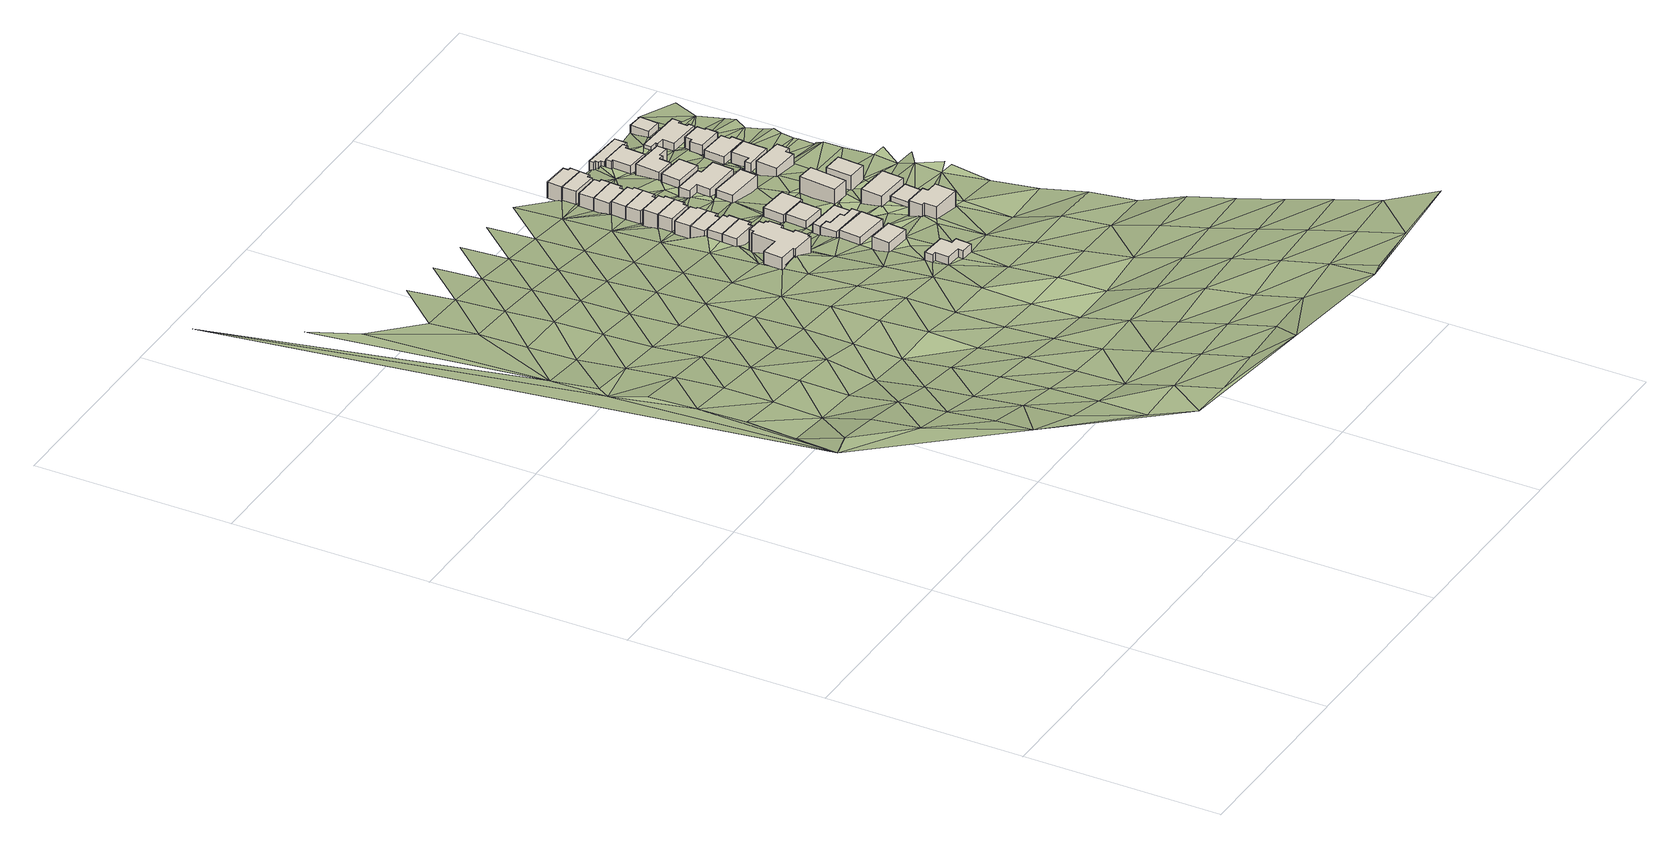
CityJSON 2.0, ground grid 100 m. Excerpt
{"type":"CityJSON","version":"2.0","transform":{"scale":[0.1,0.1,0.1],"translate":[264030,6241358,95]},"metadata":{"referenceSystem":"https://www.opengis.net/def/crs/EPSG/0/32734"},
"CityObjects":{
"building1":{"type":"Building","attributes":{"osm_address":"50 Kylemore Road Universtity Estate Cape Town","osm_building":"house","osm_building:levels":"3","footprint":{"type":"Polygon"},"ground_height":116.46,"building_height":9.7,"roof_height":126.16,"plus_code":"4FRW3C6X+6GX"},"geometry":[{"type":"Solid","lod":"1","boundaries":[[[[0,1,2,3]],[[1,4,5,2]],[[4,6,7,5]],[[6,8,9,7]],[[8,10,11,9]],[[10,12,13,11]],[[12,14,15,13]],[[14,16,17,15]],[[16,18,19,17]],[[18,20,21,19]],[[20,22,23,21]],[[22,24,25,23]],[[24,26,27,25]],[[26,28,29,27]],[[28,30,31,29]],[[30,32,33,31]],[[32,34,35,33]],[[34,36,37,35]],[[36,38,39,37]],[[38,0,3,39]],[[3,2,5,7,9,11,13,15,17,19,21,23,25,27,29,31,33,35,37,39]],[[38,36,34,32,30,28,26,24,22,20,18,16,14,12,10,8,6,4,1,0]]]]}]},
"building2":{"type":"Building","attributes":{"osm_address":"44 Kylemore Road Universtity Estate Cape Town","osm_building":"house","osm_building:levels":"2","footprint":{"type":"Polygon"},"ground_height":114.93,"building_height":6.9,"roof_height":121.83,"plus_code":"4FRW3C6X+8HC"},"geometry":[{"type":"Solid","lod":"1","boundaries":[[[[40,41,42,43]],[[41,44,45,42]],[[44,46,47,45]],[[46,48,49,47]],[[48,50,51,49]],[[50,40,43,51]],[[43,42,45,47,49,51]],[[50,48,46,44,41,40]]]]}]},
"building3":{"type":"Building","attributes":{"osm_address":"41 Kylemore Road Universtity Estate Cape Town","osm_building":"house","osm_building:levels":"1","footprint":{"type":"Polygon"},"ground_height":119.05,"building_height":4.1,"roof_height":123.15,"plus_code":"4FRW3C5X+XMM"},"geometry":[{"type":"Solid","lod":"1","boundaries":[[[[52,53,54,55]],[[53,56,57,54]],[[56,58,59,57]],[[58,60,61,59]],[[60,62,63,61]],[[62,64,65,63]],[[64,66,67,65]],[[66,68,69,67]],[[68,70,71,69]],[[70,52,55,71]],[[55,54,57,59,61,63,65,67,69,71]],[[70,68,66,64,62,60,58,56,53,52]]]]}]},
"building4":{"type":"Building","attributes":{"osm_address":"42 Kylemore Road Universtity Estate Cape Town","osm_building":"house","osm_building:levels":"2","footprint":{"type":"Polygon"},"ground_height":114.93,"building_height":6.9,"roof_height":121.83,"plus_code":"4FRW3C6X+8HR"},"geometry":[{"type":"Solid","lod":"1","boundaries":[[[[40,72,73,43]],[[72,74,75,73]],[[74,76,77,75]],[[76,78,79,77]],[[78,41,42,79]],[[41,40,43,42]],[[43,73,75,77,79,42]],[[41,78,76,74,72,40]]]]}]},
"building5":{"type":"Building","attributes":{"osm_address":"40 Kylemore Road Universtity Estate Cape Town","osm_building":"house","osm_building:levels":"2","footprint":{"type":"Polygon"},"ground_height":113.33,"building_height":6.9,"roof_height":120.23,"plus_code":"4FRW3C6X+9HJ"},"geometry":[{"type":"Solid","lod":"1","boundaries":[[[[80,81,82,83]],[[81,84,85,82]],[[84,86,87,85]],[[86,88,89,87]],[[88,90,91,89]],[[90,80,83,91]],[[83,82,85,87,89,91]],[[90,88,86,84,81,80]]]]}]},
"building6":{"type":"Building","attributes":{"osm_address":"38 Kylemore Road Universtity Estate Cape Town","osm_building":"house","osm_building:levels":"2","footprint":{"type":"Polygon"},"ground_height":113.33,"building_height":6.9,"roof_height":120.23,"plus_code":"4FRW3C6X+CH2"},"geometry":[{"type":"Solid","lod":"1","boundaries":[[[[80,92,93,83]],[[92,94,95,93]],[[94,96,97,95]],[[96,98,99,97]],[[98,81,82,99]],[[81,80,83,82]],[[83,93,95,97,99,82]],[[81,98,96,94,92,80]]]]}]},
"building7":{"type":"Building","attributes":{"osm_address":"39 Kylemore Road Universtity Estate Cape Town","osm_building":"house","osm_building:levels":"1","footprint":{"type":"Polygon"},"ground_height":116.77,"building_height":4.1,"roof_height":120.87,"plus_code":"4FRW3C6X+4M4"},"geometry":[{"type":"Solid","lod":"1","boundaries":[[[[100,101,102,103]],[[101,104,105,102]],[[104,106,107,105]],[[106,100,103,107]],[[103,102,105,107]],[[106,104,101,100]]]]}]},
"building8":{"type":"Building","attributes":{"osm_address":"36 Kylemore Road Universtity Estate Cape Town","osm_building":"house","osm_building:levels":"2","footprint":{"type":"Polygon"},"ground_height":113.33,"building_height":6.9,"roof_height":120.23,"plus_code":"4FRW3C6X+CHV"},"geometry":[{"type":"Solid","lod":"1","boundaries":[[[[108,109,110,111]],[[109,112,113,110]],[[112,114,115,113]],[[114,116,117,115]],[[116,118,119,117]],[[118,108,111,119]],[[111,110,113,115,117,119]],[[118,116,114,112,109,108]]]]}]},
"building9":{"type":"Building","attributes":{"osm_address":"34 Kylemore Road Universtity Estate Cape Town","osm_building":"house","osm_building:levels":"2","footprint":{"type":"Polygon"},"ground_height":113.33,"building_height":6.9,"roof_height":120.23,"plus_code":"4FRW3C6X+FH7"},"geometry":[{"type":"Solid","lod":"1","boundaries":[[[[120,121,122,111]],[[121,123,124,122]],[[123,125,126,124]],[[125,127,128,126]],[[127,129,110,128]],[[129,120,111,110]],[[111,122,124,126,128,110]],[[129,127,125,123,121,120]]]]}]},
"building10":{"type":"Building","attributes":{"osm_address":"32 Kylemore Road Universtity Estate Cape Town","osm_building":"house","osm_building:levels":"2","footprint":{"type":"Polygon"},"ground_height":111.57,"building_height":6.9,"roof_height":118.47,"plus_code":"4FRW3C6X+GH4"},"geometry":[{"type":"Solid","lod":"1","boundaries":[[[[130,131,132,133]],[[131,134,135,132]],[[134,136,137,135]],[[136,138,139,137]],[[138,140,141,139]],[[140,130,133,141]],[[133,132,135,137,139,141]],[[140,138,136,134,131,130]]]]}]},
"building11":{"type":"Building","attributes":{"osm_address":"37 Kylemore Road Universtity Estate Cape Town","osm_building":"house","osm_building:levels":"1","footprint":{"type":"Polygon"},"ground_height":114.27,"building_height":4.1,"roof_height":118.37,"plus_code":"4FRW3C6X+5M5"},"geometry":[{"type":"Solid","lod":"1","boundaries":[[[[142,143,144,145]],[[143,146,147,144]],[[146,148,149,147]],[[148,142,145,149]],[[145,144,147,149]],[[148,146,143,142]]]]}]},
"building12":{"type":"Building","attributes":{"osm_address":"30 Kylemore Road Universtity Estate Cape Town","osm_building":"house","osm_building:levels":"2","footprint":{"type":"Polygon"},"ground_height":111.57,"building_height":6.9,"roof_height":118.47,"plus_code":"4FRW3C6X+GHG"},"geometry":[{"type":"Solid","lod":"1","boundaries":[[[[130,150,151,133]],[[150,152,153,151]],[[152,154,155,153]],[[154,156,157,155]],[[156,131,132,157]],[[131,130,133,132]],[[133,151,153,155,157,132]],[[131,156,154,152,150,130]]]]}]},
"building13":{"type":"Building","attributes":{"osm_address":"35 Kylemore Road Universtity Estate Cape Town","osm_building":"house","osm_building:levels":"1","footprint":{"type":"Polygon"},"ground_height":112.63,"building_height":4.1,"roof_height":116.73,"plus_code":"4FRW3C6X+6M5"},"geometry":[{"type":"Solid","lod":"1","boundaries":[[[[158,159,160,161]],[[159,162,163,160]],[[162,164,165,163]],[[164,166,167,165]],[[166,168,169,167]],[[168,170,171,169]],[[170,172,173,171]],[[172,174,175,173]],[[174,158,161,175]],[[161,160,163,165,167,169,171,173,175]],[[174,172,170,168,166,164,162,159,158]]]]}]},
"building14":{"type":"Building","attributes":{"osm_address":"28 Kylemore Road University Estate Cape Town","osm_building":"house","osm_building:levels":"2","footprint":{"type":"Polygon"},"ground_height":109.95,"building_height":6.9,"roof_height":116.85,"plus_code":"4FRW3C6X+HH8"},"geometry":[{"type":"Solid","lod":"1","boundaries":[[[[176,177,178,179]],[[177,180,181,178]],[[180,182,183,181]],[[182,184,185,183]],[[184,186,187,185]],[[186,176,179,187]],[[179,178,181,183,185,187]],[[186,184,182,180,177,176]]]]}]},
"building15":{"type":"Building","attributes":{"osm_address":"33 Kylemore Road Universtity Estate Cape Town","osm_building":"house","osm_building:levels":"1","footprint":{"type":"Polygon"},"ground_height":112.63,"building_height":4.1,"roof_height":116.73,"plus_code":"4FRW3C6X+6P6"},"geometry":[{"type":"Solid","lod":"1","boundaries":[[[[168,166,167,169]],[[166,164,165,167]],[[164,162,163,165]],[[162,159,160,163]],[[159,158,161,160]],[[158,188,189,161]],[[188,190,191,189]],[[190,168,169,191]],[[169,167,165,163,160,161,189,191]],[[190,188,158,159,162,164,166,168]]]]}]},
"building16":{"type":"Building","attributes":{"osm_address":"26 Kylemore Road University Estate Cape Town","osm_building":"house","osm_building:levels":"2","footprint":{"type":"Polygon"},"ground_height":109.95,"building_height":6.9,"roof_height":116.85,"plus_code":"4FRW3C6X+HHP"},"geometry":[{"type":"Solid","lod":"1","boundaries":[[[[176,192,193,179]],[[192,194,195,193]],[[194,196,197,195]],[[196,198,199,197]],[[198,177,178,199]],[[177,176,179,178]],[[179,193,195,197,199,178]],[[177,198,196,194,192,176]]]]}]},
"building17":{"type":"Building","attributes":{"osm_address":"31 Kylemore Road Universtity Estate Cape Town","osm_building":"house","osm_building:levels":"1","footprint":{"type":"Polygon"},"ground_height":112.63,"building_height":4.1,"roof_height":116.73,"plus_code":"4FRW3C6X+7M9"},"geometry":[{"type":"Solid","lod":"1","boundaries":[[[[200,201,202,203]],[[201,204,205,202]],[[204,206,207,205]],[[206,200,203,207]],[[203,202,205,207]],[[206,204,201,200]]]]}]},
"building18":{"type":"Building","attributes":{"osm_address":"24 Kylemore Road University Estate Cape Town","osm_building":"house","osm_building:levels":"2","footprint":{"type":"Polygon"},"ground_height":109.95,"building_height":6.9,"roof_height":116.85,"plus_code":"4FRW3C6X+JHH"},"geometry":[{"type":"Solid","lod":"1","boundaries":[[[[208,209,210,211]],[[209,212,213,210]],[[212,214,215,213]],[[214,216,217,215]],[[216,218,219,217]],[[218,208,211,219]],[[211,210,213,215,217,219]],[[218,216,214,212,209,208]]]]}]},
"building19":{"type":"Building","attributes":{"osm_address":"22 Kylemore Road University Estate Cape Town","osm_building":"house","osm_building:levels":"2","footprint":{"type":"Polygon"},"ground_height":109.95,"building_height":6.9,"roof_height":116.85,"plus_code":"4FRW3C6X+JHX"},"geometry":[{"type":"Solid","lod":"1","boundaries":[[[[220,221,222,211]],[[221,223,224,222]],[[223,225,226,224]],[[225,227,228,226]],[[227,229,210,228]],[[229,220,211,210]],[[211,222,224,226,228,210]],[[229,227,225,223,221,220]]]]}]},
"building20":{"type":"Building","attributes":{"osm_address":"2 Westfort Road Universtity Estate Cape Town","osm_building":"house","osm_building:levels":"1","footprint":{"type":"Polygon"},"ground_height":111.28,"building_height":4.1,"roof_height":115.38,"plus_code":"4FRW3C6X+8P2"},"geometry":[{"type":"Solid","lod":"1","boundaries":[[[[230,231,232,233]],[[231,234,235,232]],[[234,236,237,235]],[[236,230,233,237]],[[233,232,235,237]],[[236,234,231,230]]]]}]},
"building21":{"type":"Building","attributes":{"osm_address":"28 Garrick Road Universtity Estate Cape Town","osm_building":"house","osm_building:levels":"1.5","footprint":{"type":"Polygon"},"ground_height":114.39,"building_height":5.5,"roof_height":119.89,"plus_code":"4FRW3C6X+3RQ"},"geometry":[{"type":"Solid","lod":"1","boundaries":[[[[238,239,240,241]],[[239,242,243,240]],[[242,244,245,243]],[[244,246,247,245]],[[246,248,249,247]],[[248,250,251,249]],[[250,252,253,251]],[[252,238,241,253]],[[241,240,243,245,247,249,251,253]],[[252,250,248,246,244,242,239,238]]]]}]},
"building22":{"type":"Building","attributes":{"osm_address":"1 Westfort Road University Estate Cape Town","osm_building":"house","osm_building:levels":"2","footprint":{"type":"Polygon"},"ground_height":106.12,"building_height":6.9,"roof_height":113.02,"plus_code":"4FRW3C6X+CP5"},"geometry":[{"type":"Solid","lod":"1","boundaries":[[[[254,255,256,257]],[[255,258,259,256]],[[258,260,261,259]],[[260,254,257,261]],[[257,256,259,261]],[[260,258,255,254]]]]}]},
"building23":{"type":"Building","attributes":{"osm_address":"23 Kylemore Road University Estate Cape Town","osm_building":"house","osm_building:levels":"2","footprint":{"type":"Polygon"},"ground_height":106.12,"building_height":6.9,"roof_height":113.02,"plus_code":"4FRW3C6X+CPX"},"geometry":[{"type":"Solid","lod":"1","boundaries":[[[[262,263,264,265]],[[263,266,267,264]],[[266,268,269,267]],[[268,270,271,269]],[[270,272,273,271]],[[272,274,275,273]],[[274,276,277,275]],[[276,262,265,277]],[[265,264,267,269,271,273,275,277]],[[276,274,272,270,268,266,263,262]]]]}]},
"building24":{"type":"Building","attributes":{"osm_address":"26 Garrick Road Universtity Estate Cape Town","osm_building":"house","osm_building:levels":"1","footprint":{"type":"Polygon"},"ground_height":109.74,"building_height":4.1,"roof_height":113.84,"plus_code":"4FRW3C6X+4VR"},"geometry":[{"type":"Solid","lod":"1","boundaries":[[[[278,279,280,281]],[[279,282,283,280]],[[282,284,285,283]],[[284,278,281,285]],[[281,280,283,285]],[[284,282,279,278]]]]}]},
"building25":{"type":"Building","attributes":{"osm_address":"4 Westfort Road Universtity Estate Cape Town","osm_building":"house","osm_building:levels":"2","footprint":{"type":"Polygon"},"ground_height":109.81,"building_height":6.9,"roof_height":116.71,"plus_code":"4FRW3C6X+7RF"},"geometry":[{"type":"Solid","lod":"1","boundaries":[[[[286,287,288,289]],[[287,290,291,288]],[[290,292,293,291]],[[292,286,289,293]],[[289,288,291,293]],[[292,290,287,286]]]]}]},
"building26":{"type":"Building","attributes":{"osm_address":"24 Garrick Road Universtity Estate Cape Town","osm_building":"house","osm_building:levels":"2","footprint":{"type":"Polygon"},"ground_height":109.74,"building_height":6.9,"roof_height":116.64,"plus_code":"4FRW3C6X+5VJ"},"geometry":[{"type":"Solid","lod":"1","boundaries":[[[[294,295,296,297]],[[295,298,299,296]],[[298,300,301,299]],[[300,294,297,301]],[[297,296,299,301]],[[300,298,295,294]]]]}]},
"building27":{"type":"Building","attributes":{"osm_address":"21 Kylemore Road University Estate Cape Town","osm_building":"house","osm_building:levels":"2","footprint":{"type":"Polygon"},"ground_height":104.56,"building_height":6.9,"roof_height":111.46,"plus_code":"4FRW3C6X+GP5"},"geometry":[{"type":"Solid","lod":"1","boundaries":[[[[302,303,304,305]],[[303,306,307,304]],[[306,308,309,307]],[[308,302,305,309]],[[305,304,307,309]],[[308,306,303,302]]]]}]},
"building28":{"type":"Building","attributes":{"osm_address":"19 Kylemore Road University Estate Cape Town","osm_building":"house","osm_building:levels":"2","footprint":{"type":"Polygon"},"ground_height":104.56,"building_height":6.9,"roof_height":111.46,"plus_code":"4FRW3C6X+HQ2"},"geometry":[{"type":"Solid","lod":"1","boundaries":[[[[310,311,312,313]],[[311,314,315,312]],[[314,316,317,315]],[[316,318,319,317]],[[318,320,321,319]],[[320,322,323,321]],[[322,324,325,323]],[[324,310,313,325]],[[313,312,315,317,319,321,323,325]],[[324,322,320,318,316,314,311,310]]]]}]},
"building29":{"type":"Building","attributes":{"osm_address":"17 Kylemore Road University Estate Cape Town","osm_building":"house","osm_building:levels":"2","footprint":{"type":"Polygon"},"ground_height":102.72,"building_height":6.9,"roof_height":109.62,"plus_code":"4FRW3C6X+JQ2"},"geometry":[{"type":"Solid","lod":"1","boundaries":[[[[326,327,328,329]],[[327,330,331,328]],[[330,332,333,331]],[[332,334,335,333]],[[334,336,337,335]],[[336,338,339,337]],[[338,340,341,339]],[[340,326,329,341]],[[329,328,331,333,335,337,339,341]],[[340,338,336,334,332,330,327,326]]]]}]},
"building30":{"type":"Building","attributes":{"osm_address":"6 Westfort Road Universtity Estate Cape Town","osm_building":"house","osm_building:levels":"2","footprint":{"type":"Polygon"},"ground_height":107.49,"building_height":6.9,"roof_height":114.39,"plus_code":"4FRW3C6X+7VG"},"geometry":[{"type":"Solid","lod":"1","boundaries":[[[[342,343,344,345]],[[343,346,347,344]],[[346,348,349,347]],[[348,342,345,349]],[[345,344,347,349]],[[348,346,343,342]]]]}]},
"building31":{"type":"Building","attributes":{"osm_address":"15 Kylemore Road University Estate Cape Town","osm_building":"house","osm_building:levels":"2","footprint":{"type":"Polygon"},"ground_height":100.98,"building_height":6.9,"roof_height":107.88,"plus_code":"4FRW3C6X+JQV"},"geometry":[{"type":"Solid","lod":"1","boundaries":[[[[350,351,352,353]],[[351,354,355,352]],[[354,356,357,355]],[[356,358,359,357]],[[358,360,361,359]],[[360,362,363,361]],[[362,364,365,363]],[[364,350,353,365]],[[353,352,355,357,359,361,363,365]],[[364,362,360,358,356,354,351,350]]]]}]},
"building32":{"type":"Building","attributes":{"osm_address":"16 Garrick Road University Estate Cape Town","osm_building":"house","osm_building:levels":"2","footprint":{"type":"Polygon"},"ground_height":102.8,"building_height":6.9,"roof_height":109.7,"plus_code":"4FRW3C6X+9VX"},"geometry":[{"type":"Solid","lod":"1","boundaries":[[[[366,367,368,369]],[[367,370,371,368]],[[370,372,373,371]],[[372,374,375,373]],[[374,376,377,375]],[[376,366,369,377]],[[369,368,371,373,375,377]],[[376,374,372,370,367,366]]]]}]},
"building33":{"type":"Building","attributes":{"osm_address":"14 Garrick Road University Estate Cape Town","osm_building":"house","osm_building:levels":"1","footprint":{"type":"Polygon"},"ground_height":102.8,"building_height":4.1,"roof_height":106.9,"plus_code":"4FRW3C6X+FV5"},"geometry":[{"type":"Solid","lod":"1","boundaries":[[[[378,379,380,381]],[[379,382,383,380]],[[382,384,385,383]],[[384,386,387,385]],[[386,388,389,387]],[[388,378,381,389]],[[381,380,383,385,387,389]],[[388,386,384,382,379,378]]]]}]},
"building34":{"type":"Building","attributes":{"osm_address":"12A Garrick Road University Estate Cape Town","osm_building":"house","osm_building:levels":"1","footprint":{"type":"Polygon"},"ground_height":101.16,"building_height":4.1,"roof_height":105.26,"plus_code":"4FRW3C6X+FWJ"},"geometry":[{"type":"Solid","lod":"1","boundaries":[[[[390,391,392,393]],[[391,394,395,392]],[[394,396,397,395]],[[396,398,399,397]],[[398,400,401,399]],[[400,390,393,401]],[[393,392,395,397,399,401]],[[400,398,396,394,391,390]]]]}]},
"building35":{"type":"Building","attributes":{"osm_address":"12 Garrick Road University Estate Cape Town","osm_building":"house","osm_building:levels":"1","footprint":{"type":"Polygon"},"ground_height":101.16,"building_height":4.1,"roof_height":105.26,"plus_code":"4FRW3C6X+GWJ"},"geometry":[{"type":"Solid","lod":"1","boundaries":[[[[402,403,404,405]],[[403,406,407,404]],[[406,408,409,407]],[[408,410,411,409]],[[410,412,413,411]],[[412,414,415,413]],[[414,416,417,415]],[[416,402,405,417]],[[405,404,407,409,411,413,415,417]],[[416,414,412,410,408,406,403,402]]]]}]},
"building36":{"type":"Building","attributes":{"osm_address":"10A Garrick Road University Estate Cape Town","osm_building":"house","osm_building:levels":"1","footprint":{"type":"Polygon"},"ground_height":99.44,"building_height":4.1,"roof_height":103.54,"plus_code":"4FRW3C6X+HWJ"},"geometry":[{"type":"Solid","lod":"1","boundaries":[[[[418,419,420,421]],[[419,422,423,420]],[[422,424,425,423]],[[424,426,427,425]],[[426,428,429,427]],[[428,430,431,429]],[[430,432,433,431]],[[432,434,435,433]],[[434,436,437,435]],[[436,438,439,437]],[[438,440,441,439]],[[440,418,421,441]],[[421,420,423,425,427,429,431,433,435,437,439,441]],[[440,438,436,434,432,430,428,426,424,422,419,418]]]]}]},
"building37":{"type":"Building","attributes":{"osm_address":"10 Garrick Road University Estate Cape Town","osm_building":"house","osm_building:levels":"1","footprint":{"type":"Polygon"},"ground_height":97.76,"building_height":4.1,"roof_height":101.86,"plus_code":"4FRW3C6X+JWV"},"geometry":[{"type":"Solid","lod":"1","boundaries":[[[[442,443,444,445]],[[443,446,447,444]],[[446,448,449,447]],[[448,442,445,449]],[[445,444,447,449]],[[448,446,443,442]]]]}]},
"terrain1":{"type":"TINRelief","geometry":[{"type":"CompositeSurface","lod":"1","boundaries":[[[450,451,452]],[[453,451,450]],[[452,454,450]],[[450,454,455]],[[456,453,450]],[[457,452,451]],[[455,458,450]],[[453,459,451]],[[452,457,454]],[[451,459,457]],[[460,455,454]],[[461,453,456]],[[462,458,455]],[[460,454,457]],[[459,453,463]],[[453,461,464]],[[450,458,465]],[[466,462,455]],[[459,463,457]],[[467,455,460]],[[453,464,463]],[[458,468,469]],[[462,466,458]],[[461,456,470]],[[455,467,466]],[[458,471,468]],[[472,460,457]],[[470,464,461]],[[470,456,473]],[[463,474,457]],[[471,458,466]],[[473,456,475]],[[469,468,476]],[[472,457,474]],[[477,467,460]],[[458,469,465]],[[463,464,478]],[[476,468,471]],[[470,479,464]],[[456,480,475]],[[460,472,477]],[[481,466,467]],[[464,479,478]],[[482,474,463]],[[473,483,470]],[[484,469,476]],[[466,481,471]],[[467,477,481]],[[483,473,475]],[[485,469,486]],[[469,484,487]],[[463,478,482]],[[469,487,486]],[[472,474,488]],[[489,479,470]],[[470,483,489]],[[471,490,476]],[[472,488,477]],[[481,491,471]],[[488,474,482]],[[475,480,492]],[[479,493,478]],[[483,475,492]],[[490,471,491]],[[479,489,494]],[[484,476,495]],[[486,487,496]],[[481,477,497]],[[492,480,498]],[[488,499,477]],[[479,494,493]],[[500,482,478]],[[483,501,489]],[[495,476,490]],[[487,484,502]],[[497,491,481]],[[477,499,497]],[[492,501,483]],[[478,493,500]],[[498,480,503]],[[504,488,482]],[[494,489,505]],[[495,502,484]],[[496,487,506]],[[498,507,492]],[[501,505,489]],[[490,491,508]],[[509,491,497]],[[500,504,482]],[[510,499,488]],[[494,511,493]],[[506,487,502]],[[512,501,492]],[[508,491,509]],[[511,494,505]],[[507,498,503]],[[495,490,513]],[[488,504,510]],[[492,507,512]],[[514,497,499]],[[493,515,500]],[[516,496,506]],[[513,490,508]],[[515,493,511]],[[495,517,502]],[[518,505,501]],[[499,510,514]],[[512,519,501]],[[520,509,497]],[[521,504,500]],[[505,518,511]],[[513,517,495]],[[522,500,515]],[[501,519,518]],[[506,502,523]],[[507,524,512]],[[497,514,520]],[[524,507,503]],[[508,509,525]],[[521,500,522]],[[526,510,504]],[[527,515,511]],[[523,502,517]],[[528,519,512]],[[525,509,520]],[[511,518,527]],[[508,529,513]],[[504,521,526]],[[512,524,528]],[[530,514,510]],[[522,515,531]],[[532,506,523]],[[529,508,525]],[[531,515,527]],[[517,513,533]],[[514,530,520]],[[518,519,534]],[[524,503,535]],[[510,526,530]],[[519,528,536]],[[521,522,537]],[[518,534,527]],[[529,533,513]],[[531,538,522]],[[519,536,534]],[[517,539,523]],[[524,535,528]],[[540,525,520]],[[521,537,526]],[[530,541,520]],[[537,522,538]],[[535,503,542]],[[527,543,531]],[[539,517,533]],[[536,528,544]],[[520,541,540]],[[543,527,534]],[[529,525,545]],[[526,546,530]],[[544,528,535]],[[547,538,531]],[[548,523,539]],[[546,526,537]],[[536,549,534]],[[525,540,545]],[[531,543,547]],[[533,529,550]],[[544,549,536]],[[551,541,530]],[[552,530,546]],[[537,538,553]],[[543,534,554]],[[550,529,545]],[[538,547,555]],[[539,533,556]],[[551,530,552]],[[557,544,535]],[[554,534,549]],[[542,557,535]],[[540,541,558]],[[546,537,553]],[[553,538,555]],[[551,559,541]],[[543,560,547]],[[556,533,550]],[[557,542,561]],[[549,544,562]],[[541,559,558]],[[543,554,560]],[[545,540,563]],[[546,564,552]],[[557,562,544]],[[555,547,565]],[[561,542,566]],[[567,539,556]],[[546,553,564]],[[552,568,551]],[[559,551,569]],[[570,554,549]],[[563,540,558]],[[547,560,565]],[[551,571,569]],[[572,550,545]],[[557,561,566]],[[551,568,571]],[[562,570,549]],[[552,573,568]],[[555,66,553]],[[569,574,559]],[[564,573,552]],[[571,575,569]],[[576,558,559]],[[560,554,577]],[[572,545,563]],[[578,555,565]],[[569,575,574]],[[556,550,579]],[[559,574,576]],[[571,568,580]],[[564,553,60]],[[562,557,581]],[[555,578,66]],[[570,577,554]],[[582,575,571]],[[553,66,62]],[[573,583,568]],[[584,558,576]],[[60,553,62]],[[566,581,557]],[[585,563,558]],[[580,568,583]],[[574,575,586]],[[582,571,580]],[[587,565,560]],[[558,584,585]],[[550,572,579]],[[574,20,576]],[[20,574,586]],[[575,588,586]],[[562,589,570]],[[590,583,573]],[[588,575,582]],[[542,591,566]],[[583,590,580]],[[577,587,560]],[[563,585,592]],[[564,60,593]],[[100,573,564]],[[62,66,64]],[[594,580,590]],[[62,64,60]],[[594,582,580]],[[592,81,563]],[[595,20,586]],[[578,70,66]],[[48,576,20]],[[584,576,48]],[[581,589,562]],[[588,596,586]],[[64,66,68]],[[81,98,563]],[[597,582,594]],[[563,109,572]],[[582,597,588]],[[595,586,596]],[[565,598,578]],[[66,70,68]],[[599,556,579]],[[564,593,100]],[[112,563,98]],[[600,588,597]],[[595,46,20]],[[588,600,601]],[[585,584,74]],[[601,596,588]],[[590,573,142]],[[112,109,563]],[[60,64,58]],[[578,52,70]],[[48,20,46]],[[577,570,602]],[[74,592,585]],[[603,595,596]],[[596,601,603]],[[601,600,604]],[[64,68,56]],[[587,598,565]],[[604,603,601]],[[48,40,584]],[[46,595,603]],[[70,52,68]],[[100,143,573]],[[605,593,60]],[[81,592,606]],[[594,590,607]],[[603,604,50]],[[584,40,74]],[[56,58,64]],[[589,602,570]],[[50,46,603]],[[572,109,127]],[[605,60,58]],[[52,56,68]],[[142,573,143]],[[48,46,50]],[[594,608,597]],[[592,74,76]],[[572,156,579]],[[572,127,134]],[[98,81,609]],[[581,566,610]],[[76,611,592]],[[600,597,608]],[[611,606,592]],[[40,48,50]],[[572,134,131]],[[578,612,52]],[[609,112,98]],[[142,613,590]],[[604,600,201]],[[56,52,53]],[[587,577,614]],[[56,53,58]],[[609,109,112]],[[131,156,572]],[[80,81,606]],[[607,590,613]],[[598,612,578]],[[100,593,615]],[[72,74,40]],[[76,74,72]],[[605,615,593]],[[609,81,94]],[[81,80,94]],[[610,589,581]],[[611,76,616]],[[76,72,616]],[[50,604,200]],[[607,608,594]],[[605,58,615]],[[602,614,577]],[[611,616,606]],[[106,143,100]],[[156,617,579]],[[127,109,123]],[[116,109,609]],[[606,616,80]],[[608,201,600]],[[177,579,617]],[[209,599,579]],[[127,123,134]],[[100,615,106]],[[52,618,53]],[[40,50,619]],[[591,610,566]],[[108,109,116]],[[94,96,609]],[[177,198,579]],[[80,92,94]],[[114,609,96]],[[604,201,200]],[[138,131,134]],[[96,94,92]],[[72,40,619]],[[609,114,116]],[[108,123,109]],[[142,143,146]],[[579,198,212]],[[118,96,92]],[[114,96,118]],[[620,58,53]],[[619,616,72]],[[612,618,52]],[[613,621,607]],[[212,209,579]],[[118,116,114]],[[598,587,622]],[[623,602,589]],[[125,134,123]],[[143,106,146]],[[134,125,136]],[[614,624,587]],[[625,613,142]],[[200,626,50]],[[131,152,156]],[[118,108,116]],[[136,138,134]],[[608,607,627]],[[620,615,58]],[[156,152,617]],[[627,607,621]],[[50,626,619]],[[201,608,628]],[[623,589,610]],[[625,621,613]],[[108,121,123]],[[138,130,131]],[[627,628,608]],[[123,121,125]],[[177,617,629]],[[80,616,630]],[[612,598,622]],[[200,201,628]],[[152,131,130]],[[631,92,80]],[[146,148,142]],[[125,121,140]],[[618,620,53]],[[587,624,622]],[[136,125,140]],[[138,136,140]],[[142,148,625]],[[632,627,621]],[[631,118,92]],[[154,617,152]],[[106,615,633]],[[617,154,634]],[[177,194,198]],[[602,635,614]],[[617,634,629]],[[130,138,140]],[[627,204,628]],[[621,625,632]],[[108,118,636]],[[198,196,212]],[[616,619,630]],[[627,632,204]],[[121,108,636]],[[176,177,629]],[[628,206,200]],[[106,633,146]],[[130,150,152]],[[216,209,212]],[[200,206,626]],[[623,635,602]],[[626,637,619]],[[152,150,154]],[[194,177,176]],[[121,636,140]],[[620,633,615]],[[638,618,612]],[[639,154,150]],[[639,634,154]],[[625,158,632]],[[196,198,194]],[[204,206,628]],[[639,629,634]],[[158,625,148]],[[206,637,626]],[[631,80,630]],[[196,214,212]],[[130,140,640]],[[214,216,212]],[[629,639,176]],[[158,148,641]],[[204,632,188]],[[636,118,631]],[[642,624,614]],[[148,146,643]],[[188,632,158]],[[644,620,618]],[[638,612,622]],[[174,158,641]],[[630,619,637]],[[208,209,216]],[[194,176,192]],[[150,130,645]],[[174,188,158]],[[194,192,196]],[[643,641,148]],[[214,196,192]],[[208,223,209]],[[206,204,646]],[[645,639,150]],[[146,633,647]],[[646,204,188]],[[635,642,614]],[[640,140,636]],[[214,192,218]],[[643,146,647]],[[218,216,214]],[[206,230,637]],[[620,644,633]],[[208,216,218]],[[630,637,230]],[[641,648,174]],[[645,130,640]],[[649,176,639]],[[633,644,650]],[[644,618,651]],[[230,206,646]],[[652,188,174]],[[624,653,622]],[[654,618,638]],[[636,631,655]],[[633,650,647]],[[648,641,643]],[[192,176,649]],[[656,631,630]],[[223,208,221]],[[188,657,646]],[[656,655,631]],[[218,192,649]],[[640,636,658]],[[636,655,658]],[[642,653,624]],[[208,218,649]],[[651,618,654]],[[650,659,647]],[[242,650,644]],[[659,643,647]],[[660,639,645]],[[188,652,657]],[[661,174,648]],[[652,174,661]],[[648,643,659]],[[662,640,658]],[[640,662,645]],[[649,639,660]],[[230,646,286]],[[622,663,638]],[[242,659,650]],[[230,260,630]],[[266,655,656]],[[664,221,208]],[[651,242,644]],[[657,286,646]],[[656,630,665]],[[658,655,266]],[[648,659,666]],[[667,645,662]],[[622,653,663]],[[661,648,666]],[[662,658,266]],[[659,242,244]],[[660,645,667]],[[668,657,652]],[[664,208,649]],[[286,669,230]],[[661,668,652]],[[669,260,230]],[[630,260,665]],[[284,666,659]],[[659,244,284]],[[665,266,656]],[[657,668,286]],[[670,244,242]],[[651,670,242]],[[671,651,654]],[[654,638,672]],[[266,268,662]],[[673,667,662]],[[674,649,660]],[[670,651,671]],[[244,670,284]],[[268,673,662]],[[660,667,673]],[[649,674,675]],[[666,294,661]],[[672,638,663]],[[661,676,668]],[[677,649,675]],[[669,286,292]],[[284,278,666]],[[308,268,266]],[[286,668,292]],[[678,664,649]],[[678,649,677]],[[660,679,674]],[[680,666,278]],[[254,665,260]],[[266,665,263]],[[673,679,660]],[[260,681,254]],[[673,268,308]],[[676,661,294]],[[654,682,671]],[[677,675,683]],[[666,680,294]],[[266,263,308]],[[260,669,684]],[[665,254,681]],[[685,664,678]],[[686,678,677]],[[683,686,677]],[[687,678,686]],[[688,278,284]],[[685,678,689]],[[678,687,689]],[[675,674,327]],[[343,292,668]],[[343,668,676]],[[292,684,669]],[[278,688,680]],[[683,675,327]],[[308,302,673]],[[682,654,672]],[[679,327,674]],[[366,681,260]],[[673,690,679]],[[673,302,690]],[[691,308,263]],[[683,330,686]],[[671,692,670]],[[308,691,302]],[[330,687,686]],[[689,687,330]],[[692,284,670]],[[320,679,690]],[[693,665,681]],[[263,665,693]],[[684,366,260]],[[679,320,327]],[[676,294,694]],[[343,676,695]],[[327,330,683]],[[302,322,690]],[[688,284,692]],[[320,690,322]],[[322,302,691]],[[676,694,695]],[[696,292,343]],[[689,330,334]],[[366,697,681]],[[324,327,320]],[[696,684,292]],[[698,671,682]],[[263,391,691]],[[693,681,697]],[[324,320,322]],[[688,699,680]],[[695,342,343]],[[327,700,330]],[[294,680,699]],[[334,350,689]],[[324,700,327]],[[698,692,671]],[[263,693,391]],[[330,332,334]],[[332,330,700]],[[696,343,342]],[[322,691,390]],[[684,372,366]],[[701,694,294]],[[334,332,702]],[[332,700,702]],[[684,696,703]],[[697,704,693]],[[695,694,701]],[[691,391,390]],[[697,366,705]],[[700,324,706]],[[350,334,702]],[[699,688,692]],[[703,372,684]],[[430,324,322]],[[693,704,379]],[[379,391,693]],[[697,705,704]],[[700,707,702]],[[366,372,705]],[[342,695,708]],[[701,294,699]],[[700,706,707]],[[324,426,706]],[[390,709,322]],[[707,350,702]],[[391,379,390]],[[426,324,430]],[[322,709,430]],[[703,374,372]],[[704,705,710]],[[704,378,379]],[[711,692,698]],[[708,695,701]],[[712,696,342]],[[376,705,372]],[[707,706,424]],[[376,372,374]],[[426,424,706]],[[378,704,710]],[[713,709,390]],[[390,379,398]],[[376,710,705]],[[714,699,692]],[[696,715,703]],[[426,428,424]],[[398,713,390]],[[426,430,428]],[[709,713,716]],[[350,707,443]],[[398,379,378]],[[430,709,410]],[[717,707,424]],[[410,428,430]],[[703,715,374]],[[342,708,712]],[[716,410,709]],[[394,378,710]],[[428,717,424]],[[716,713,718]],[[719,701,699]],[[713,398,400]],[[374,720,376]],[[398,378,394]],[[718,713,400]],[[715,696,712]],[[708,701,721]],[[408,410,716]],[[722,710,376]],[[443,707,717]],[[398,394,396]],[[410,436,428]],[[396,400,398]],[[716,718,723]],[[400,396,718]],[[408,716,723]],[[394,710,724]],[[438,717,428]],[[720,374,715]],[[410,408,436]],[[718,725,723]],[[438,428,436]],[[720,726,376]],[[408,723,725]],[[722,376,726]],[[727,396,394]],[[432,408,725]],[[710,722,724]],[[728,717,438]],[[432,436,408]],[[727,718,396]],[[442,717,728]],[[436,432,434]],[[718,727,725]],[[440,436,434]],[[440,438,436]],[[729,720,715]],[[418,728,438]],[[730,394,724]],[[438,440,418]],[[394,730,731]],[[727,394,731]],[[732,728,418]],[[432,725,733]],[[434,432,734]],[[434,734,440]],[[727,735,725]],[[734,418,440]],[[418,734,732]],[[725,735,733]],[[733,734,432]],[[736,732,734]]]}]}
},
"vertices":[
[1873,2624,199],[1879,2698,199],[1879,2698,312],[1873,2624,312],[1862,2699,199],[1862,2699,312],[1867,2763,199],[1867,2763,312],[1884,2762,199],[1884,2762,312],[1889,2835,199],[1889,2835,312],[1878,2836,199],[1878,2836,312],[1879,2848,199],[1879,2848,312],[1863,2850,199],[1863,2850,312],[1865,2874,199],[1865,2874,312],[1784,2880,199],[1784,2880,312],[1782,2856,199],[1782,2856,312],[1764,2857,199],[1764,2857,312],[1755,2733,199],[1755,2733,312],[1658,2740,199],[1658,2740,312],[1651,2642,199],[1651,2642,312],[1743,2635,199],[1743,2635,312],[1742,2622,199],[1742,2622,312],[1864,2613,199],[1864,2613,312],[1864,2624,199],[1864,2624,312],
[1901,2993,199],[1753,3001,199],[1753,3001,268],[1901,2993,268],[1748,2925,199],[1748,2925,268],[1878,2916,199],[1878,2916,268],[1880,2938,199],[1880,2938,268],[1900,2936,199],[1900,2936,268],
[2190,1976,240],[2196,2057,240],[2196,2057,282],[2190,1976,282],[2162,2059,240],[2162,2059,282],[2166,2117,240],[2166,2117,282],[2033,2127,240],[2033,2127,282],[2030,2086,240],[2030,2086,282],[2052,2084,240],[2052,2084,282],[2047,2014,240],[2047,2014,282],[2124,2008,240],[2124,2008,282],[2122,1981,240],[2122,1981,282],
[1904,3047,199],[1904,3047,268],[1891,3048,199],[1891,3048,268],[1892,3071,199],[1892,3071,268],[1757,3078,199],[1757,3078,268],
[1914,3162,183],[1765,3168,183],[1765,3168,252],[1914,3162,252],[1762,3093,183],[1762,3093,252],[1892,3083,183],[1892,3083,252],[1894,3111,183],[1894,3111,252],[1913,3110,183],[1913,3110,252],
[1916,3213,183],[1916,3213,252],[1906,3214,183],[1906,3214,252],[1907,3244,183],[1907,3244,252],[1769,3250,183],[1769,3250,252],
[2064,2410,193],[2055,2318,193],[2055,2318,259],[2064,2410,259],[2186,2306,193],[2186,2306,259],[2195,2398,193],[2195,2398,259],
[1925,3332,183],[1781,3340,183],[1781,3340,252],[1925,3332,252],[1777,3266,183],[1777,3266,252],[1908,3259,183],[1908,3259,252],[1909,3281,183],[1909,3281,252],[1922,3280,183],[1922,3280,252],
[1925,3332,166],[1928,3382,166],[1928,3382,252],[1916,3383,166],[1916,3383,252],[1918,3411,166],[1918,3411,252],[1786,3419,166],[1786,3419,252],[1781,3340,166],
[1946,3503,166],[1795,3510,166],[1795,3510,235],[1946,3503,235],[1793,3433,166],[1793,3433,235],[1920,3424,166],[1920,3424,235],[1922,3444,166],[1922,3444,235],[1942,3442,166],[1942,3442,235],
[2078,2583,193],[2067,2471,193],[2067,2471,234],[2078,2583,234],[2245,2454,193],[2245,2454,234],[2256,2566,193],[2256,2566,234],
[1948,3551,166],[1948,3551,235],[1935,3551,166],[1935,3551,235],[1937,3579,166],[1937,3579,235],[1798,3585,166],[1798,3585,235],
[2262,2628,148],[2215,2631,148],[2215,2631,217],[2262,2628,217],[2217,2653,148],[2217,2653,217],[2134,2659,148],[2134,2659,217],[2135,2680,148],[2135,2680,217],[2085,2684,148],[2085,2684,217],[2079,2596,148],[2079,2596,217],[2278,2584,148],[2278,2584,217],[2280,2628,148],[2280,2628,217],
[1956,3675,150],[1809,3681,150],[1809,3681,218],[1956,3675,218],[1804,3600,150],[1804,3600,218],[1936,3593,150],[1936,3593,218],[1937,3617,150],[1937,3617,218],[1953,3616,150],[1953,3616,218],
[2268,2711,148],[2268,2711,217],[2088,2724,148],[2088,2724,217],
[1958,3721,150],[1958,3721,218],[1944,3722,150],[1944,3722,218],[1945,3750,150],[1945,3750,218],[1812,3756,150],[1812,3756,218],
[2103,2867,176],[2094,2759,176],[2094,2759,217],[2103,2867,217],[2212,2750,176],[2212,2750,217],[2220,2858,176],[2220,2858,217],
[1972,3837,150],[1821,3847,150],[1821,3847,218],[1972,3837,218],[1818,3773,150],[1818,3773,218],[1950,3763,150],[1950,3763,218],[1951,3786,150],[1951,3786,218],[1967,3784,150],[1967,3784,218],
[1972,3837,134],[1976,3888,134],[1976,3888,218],[1959,3889,134],[1959,3889,218],[1960,3914,134],[1960,3914,218],[1826,3923,134],[1826,3923,218],[1821,3847,134],
[2269,2976,128],[2119,2989,128],[2119,2989,204],[2269,2976,204],[2109,2880,128],[2109,2880,204],[2259,2867,128],[2259,2867,204],
[2582,2267,147],[2590,2374,147],[2590,2374,249],[2582,2267,249],[2530,2378,147],[2530,2378,249],[2532,2405,147],[2532,2405,249],[2416,2413,147],[2416,2413,249],[2411,2344,147],[2411,2344,249],[2430,2343,147],[2430,2343,249],[2426,2277,147],[2426,2277,249],
[2377,3244,111],[2180,3262,111],[2180,3262,180],[2377,3244,180],[2172,3172,111],[2172,3172,180],[2369,3155,111],[2369,3155,180],
[2362,3271,96],[2370,3379,96],[2370,3379,180],[2362,3271,180],[2276,3386,96],[2276,3386,180],[2277,3405,96],[2277,3405,180],[2119,3417,96],[2119,3417,180],[2115,3360,96],[2115,3360,180],[2174,3355,96],[2174,3355,180],[2169,3285,96],[2169,3285,180],
[2607,2535,147],[2489,2546,147],[2489,2546,188],[2607,2535,188],[2480,2441,147],[2480,2441,188],[2597,2430,147],[2597,2430,188],
[2400,2957,128],[2380,2769,128],[2380,2769,217],[2400,2957,217],[2469,2760,128],[2469,2760,217],[2489,2948,128],[2489,2948,217],
[2617,2655,125],[2440,2668,125],[2440,2668,216],[2617,2655,216],[2432,2558,125],[2432,2558,216],[2609,2545,125],[2609,2545,216],
[2342,3534,96],[2198,3547,96],[2198,3547,165],[2342,3534,165],[2189,3449,96],[2189,3449,165],[2333,3436,96],[2333,3436,165],
[2214,3685,77],[2204,3560,77],[2204,3560,165],[2214,3685,165],[2297,3553,77],[2297,3553,165],[2302,3612,77],[2302,3612,165],[2329,3610,77],[2329,3610,165],[2330,3627,77],[2330,3627,165],[2386,3622,77],[2386,3622,165],[2390,3671,77],[2390,3671,165],
[2213,3710,77],[2330,3703,77],[2330,3703,146],[2213,3710,146],[2335,3802,77],[2335,3802,146],[2352,3801,77],[2352,3801,146],[2353,3826,77],[2353,3826,146],[2210,3835,77],[2210,3835,146],[2208,3804,77],[2208,3804,146],[2219,3804,77],[2219,3804,146],
[2652,2898,99],[2551,2904,99],[2551,2904,194],[2652,2898,194],[2543,2772,99],[2543,2772,194],[2644,2767,99],[2644,2767,194],
[2399,3891,60],[2184,3905,60],[2184,3905,129],[2399,3891,129],[2183,3881,60],[2183,3881,129],[2197,3880,60],[2197,3880,129],[2195,3861,60],[2195,3861,129],[2211,3860,60],[2211,3860,129],[2209,3843,60],[2209,3843,129],[2396,3829,60],[2396,3829,129],
[2514,3237,78],[2504,3129,78],[2504,3129,147],[2514,3237,147],[2641,3117,78],[2641,3117,147],[2645,3159,78],[2645,3159,147],[2674,3156,78],[2674,3156,147],[2680,3222,78],[2680,3222,147],
[2668,3385,62],[2562,3391,62],[2562,3391,119],[2668,3385,119],[2557,3299,62],[2557,3299,119],[2524,3301,62],[2524,3301,119],[2523,3271,62],[2523,3271,119],[2662,3263,62],[2662,3263,119],
[2544,3516,62],[2536,3411,62],[2536,3411,103],[2544,3516,103],[2692,3400,62],[2692,3400,103],[2696,3460,62],[2696,3460,103],[2680,3461,62],[2680,3461,103],[2683,3506,62],[2683,3506,103],
[2698,3532,44],[2702,3591,44],[2702,3591,103],[2698,3532,103],[2693,3592,44],[2693,3592,103],[2696,3634,44],[2696,3634,103],[2594,3641,44],[2594,3641,103],[2591,3604,44],[2591,3604,103],[2573,3605,44],[2573,3605,103],[2569,3541,44],[2569,3541,103],
[2725,3775,44],[2478,3788,44],[2478,3788,85],[2725,3775,85],[2476,3747,44],[2476,3747,85],[2513,3745,44],[2513,3745,85],[2512,3734,44],[2512,3734,85],[2553,3732,44],[2553,3732,85],[2550,3671,44],[2550,3671,85],[2719,3662,44],[2719,3662,85],[2720,3689,44],[2720,3689,85],[2707,3689,44],[2707,3689,85],[2709,3733,44],[2709,3733,85],[2723,3732,44],[2723,3732,85],
[2691,3920,28],[2611,3926,28],[2611,3926,69],[2691,3920,69],[2604,3830,28],[2604,3830,69],[2684,3824,28],[2684,3824,69],
[10,1478,578],[133,1509,578],[133,1757,494],[383,1261,564],[133,2005,508],[133,2254,501],[606,812,563],[383,1757,462],[98,2689,453],[383,1509,532],[383,2005,471],[633,1012,533],[133,2502,487],[633,1509,481],[633,1261,504],[6,4737,231],[383,2502,449],[383,2254,469],[133,2750,453],[133,2999,419],[883,1012,471],[383,2750,419],[633,2005,442],[883,764,494],[633,1757,440],[1133,516,431],[383,2999,386],[633,2254,434],[883,1509,418],[883,1261,444],[1249,318,448],[633,2502,414],[883,1757,376],[1133,764,428],[383,3247,377],[133,4240,296],[190,3979,333],[383,3495,369],[883,2005,411],[1133,1012,418],[633,2999,379],[633,2750,390],[1383,516,445],[1133,1509,377],[1133,1261,404],[633,3247,369],[383,3744,350],[883,2502,376],[1383,268,504],[883,2254,391],[1133,1757,346],[1383,764,375],[633,3495,348],[1779,113,606],[1133,2005,349],[1383,1012,368],[633,3744,331],[1634,268,529],[883,2999,344],[883,2750,361],[1133,2254,350],[1383,1261,364],[1634,516,467],[883,3247,338],[1133,2502,338],[1383,1509,338],[633,3992,305],[883,3495,319],[1634,1012,340],[1634,764,404],[1133,2750,331],[1383,2005,331],[1383,1757,344],[883,3744,299],[1884,268,546],[1133,2999,315],[1383,2254,327],[1634,1261,319],[1884,516,483],[1133,3247,297],[1383,2502,304],[1634,1509,305],[883,3992,281],[1133,3495,281],[1884,1012,348],[2134,268,556],[1884,764,418],[1634,2005,305],[1634,1757,304],[1133,3744,264],[1383,2999,275],[1383,2750,298],[2312,4,660],[1884,1261,289],[2134,516,493],[1383,3247,254],[1634,2254,293],[1884,1509,284],[1133,3992,248],[2134,764,452],[1383,3495,240],[1651,2642,255],[1634,2502,280],[1884,2005,272],[2134,1012,378],[1884,1757,291],[1383,3744,226],[2384,268,593],[1634,2999,236],[1634,2750,255],[2134,1261,286],[2384,19,660],[2384,516,533],[1634,3247,216],[1884,2254,253],[2134,1509,280],[2634,19,686],[1383,3992,209],[1742,2622,280],[1658,2740,255],[2384,764,468],[1743,2635,255],[1634,3495,202],[1884,2502,229],[1764,2857,215],[1755,2733,255],[1748,2925,236],[2384,1012,394],[2134,1757,259],[1634,3744,188],[1864,2624,229],[2634,268,622],[1862,2699,215],[1864,2613,229],[1753,3001,236],[1757,3078,236],[1782,2856,215],[2384,1261,319],[1867,2763,215],[2634,516,553],[1873,2624,229],[2987,29,707],[1762,3093,199],[2055,2318,218],[1879,2698,215],[1865,2874,215],[1863,2850,215],[1884,2750,215],[2384,1509,278],[1634,3992,171],[1884,2762,215],[1878,2836,215],[2634,764,481],[1879,2848,215],[1889,2835,215],[2134,2254,218],[1894,3111,199],[2085,2684,176],[2088,2724,176],[1884,3247,183],[2885,268,641],[1892,3083,199],[2384,1757,247],[2079,2596,193],[2634,1012,410],[2186,2306,218],[1913,3110,199],[1804,3600,166],[2384,2005,209],[2119,2989,163],[2384,2254,194],[2134,2659,176],[2634,1509,268],[2885,516,569],[2634,1261,346],[2215,2631,176],[2109,2880,163],[2135,2680,176],[2134,2750,176],[1937,3617,166],[2172,3172,148],[2134,3247,148],[2217,2653,176],[2411,2344,194],[1936,3593,166],[2885,764,494],[2115,3360,148],[2134,2999,163],[2634,1757,242],[1953,3616,166],[2119,3417,131],[2278,2584,171],[2885,1012,422],[2384,2502,171],[2426,2277,194],[2134,3495,131],[2259,2867,148],[2416,2413,171],[2432,2558,171],[2134,3744,114],[2430,2343,194],[2582,2267,170],[2384,2750,148],[2885,1261,357],[2634,2005,159],[2169,3285,148],[2180,3262,148],[2380,2769,148],[2174,3355,148],[2480,2441,171],[2204,3560,131],[2440,2668,148],[2189,3449,131],[2885,1509,259],[2183,3881,97],[2362,3271,111],[2489,2546,171],[2198,3547,131],[2469,2760,148],[2384,2999,128],[2590,2374,170],[2634,2254,170],[2885,1757,226],[2297,3553,96],[2214,3685,114],[2213,3710,114],[2543,2772,125],[2208,3804,114],[2195,3861,114],[2302,3612,96],[2609,2545,147],[2384,3247,111],[2885,2005,168],[2219,3804,114],[2504,3129,111],[2197,3880,97],[2210,3835,114],[2209,3843,114],[2634,2502,147],[2211,3860,114],[2329,3610,96],[2384,3495,96],[2843,2476,131],[2524,3301,78],[2634,2750,125],[2644,2767,125],[2634,2999,99],[2523,3271,78],[2885,2254,133],[2856,2621,131],[2384,3744,77],[2846,2701,109],[2396,3829,77],[2641,3117,99],[2557,3299,78],[2634,3247,78],[2476,3747,77],[2478,3788,77],[2859,2827,109],[2573,3605,62],[2662,3263,78],[2923,2469,131],[2885,2999,78],[2569,3541,62],[2927,2508,131],[2884,3097,78],[2591,3604,62],[2604,3830,44],[2698,3532,62],[2959,2691,109],[2888,3143,52],[2933,2820,109],[2885,3247,52],[2693,3592,62],[2895,3316,52],[2702,3591,62],[2890,3225,52],[2885,3495,32],[2684,3824,44],[2901,3142,52],[2911,3363,52],[2914,3417,32],[2736,3953,28],[2930,3620,15],[2885,3744,15],[2925,3561,32],[2957,3883,0]
]}
